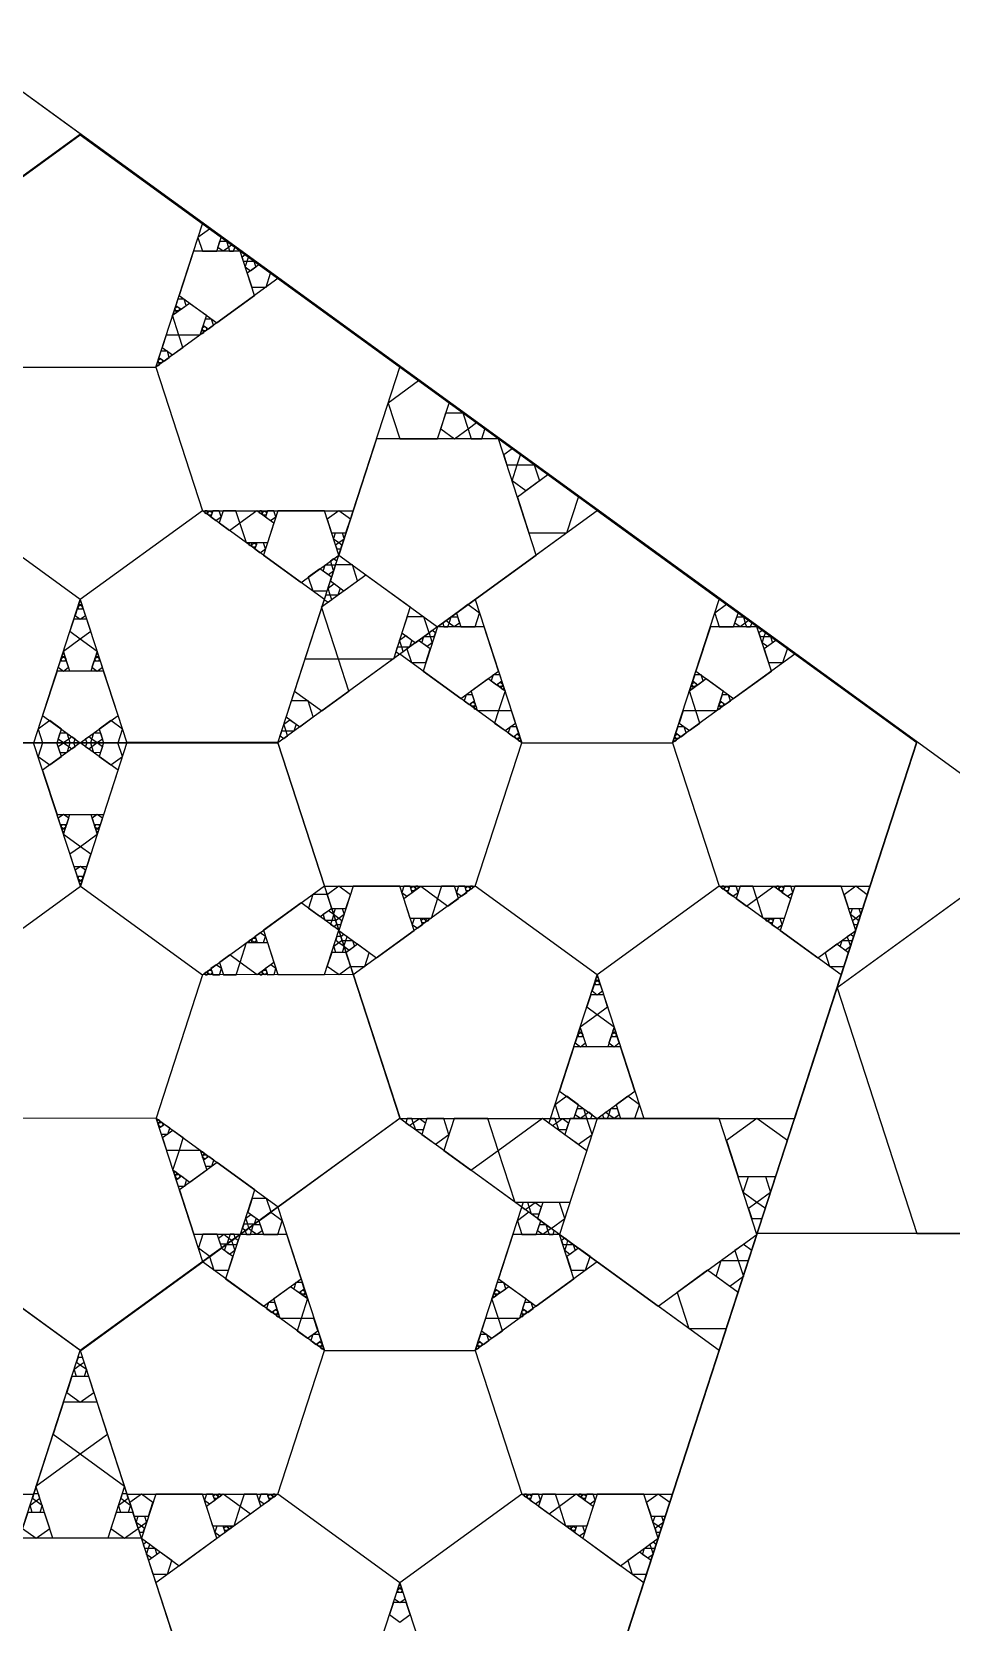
# Model space of a CAD drawing. Header units: inches. Extents: x -578 to 126, y -85 to 118.
# Drawn here: x -261.58 to -246.33, y 54.77 to 81.15 of the extents above; entities that cross this region are included whole.
import ezdxf

# ---------------------------------------------------------------- set-up
doc = ezdxf.new("R2010")
doc.units = ezdxf.units.IN
doc.header["$MEASUREMENT"] = 0
doc.layers.add('drawing', color=7, linetype='Continuous')

msp = doc.modelspace()

# ---------------------------------------------------------------- linework, layer by layer
for points in [[(-260.776, 71.738), (-262.8, 73.209), (-262.027, 75.589), (-259.524, 75.589), (-258.751, 73.209)], [(-257.5, 69.358), (-255.476, 63.128), (-260.776, 59.277), (-266.076, 63.128), (-264.051, 69.358)], [(-254.224, 66.979), (-253.451, 69.358), (-250.949, 69.358), (-250.176, 66.979), (-252.2, 65.508)], [(-260.774, 66.98), (-258.748, 65.511), (-259.518, 63.131), (-262.021, 63.128), (-262.797, 65.507)], [(-256.727, 59.277), (-254.224, 59.277), (-253.451, 56.897), (-255.476, 55.426), (-257.5, 56.897)]]:
    msp.add_lwpolyline(points, close=True)
at = {"layer": 'drawing'}
for points in [[(-283.222, 95.766), (-378.328, 26.668), (-342.001, -85.135), (-224.444, -85.135), (-188.117, 26.668)], [(-260.771, 26.668), (-246.895, 69.373), (-283.222, 95.766), (-319.55, 69.373), (-305.674, 26.668)], [(-260.771, 26.668), (-246.895, 69.373), (-283.222, 95.766), (-319.55, 69.373), (-305.674, 26.668)], [(-260.776, 79.44), (-274.651, 69.358), (-269.351, 53.047), (-252.2, 53.047), (-246.9, 69.358)], [(-269.347, 53.061), (-252.195, 53.061), (-246.895, 69.373), (-260.771, 79.454), (-274.647, 69.373)], [(-257.5, 69.358), (-255.476, 75.589), (-260.776, 79.44), (-266.076, 75.589), (-264.051, 69.358)], [(-257.5, 69.358), (-255.476, 75.589), (-260.776, 79.44), (-266.076, 75.589), (-264.051, 69.358)], [(-259.524, 75.589), (-258.751, 77.969), (-260.776, 79.44), (-262.8, 77.969), (-262.027, 75.589)], [(-258.632, 77.882), (-258.825, 77.742), (-258.751, 77.514), (-258.512, 77.514), (-258.438, 77.742)], [(-258.351, 77.679), (-258.318, 77.577), (-258.405, 77.514), (-258.492, 77.577), (-258.459, 77.679)], [(-258.265, 77.616), (-258.318, 77.577), (-258.298, 77.514), (-258.232, 77.514), (-258.212, 77.577)], [(-257.887, 76.779), (-258.126, 77.514), (-258.899, 77.514), (-259.138, 76.779), (-258.512, 76.325)], [(-257.887, 76.779), (-258.126, 77.514), (-258.899, 77.514), (-259.138, 76.779), (-258.512, 76.325)], [(-258.072, 77.351), (-258.007, 77.351), (-257.986, 77.413), (-258.039, 77.452), (-258.093, 77.413)], [(-258.04, 77.248), (-258.007, 77.351), (-257.899, 77.351), (-257.866, 77.248), (-257.953, 77.185)], [(-258.751, 73.209), (-256.249, 73.209), (-255.476, 75.589), (-257.5, 77.06), (-259.524, 75.589)], [(-257.932, 76.919), (-257.693, 76.919), (-257.62, 77.147), (-257.813, 77.287), (-258.006, 77.147)], [(-258.792, 76.119), (-259.139, 76.119), (-259.246, 76.45), (-258.966, 76.654), (-258.685, 76.45)], [(-259.182, 76.496), (-259.191, 76.524), (-259.221, 76.524), (-259.23, 76.496), (-259.206, 76.479)], [(-259.143, 76.524), (-259.191, 76.524), (-259.206, 76.57), (-259.167, 76.598), (-259.129, 76.57)], [(-259.019, 76.615), (-259.052, 76.716), (-259.158, 76.716), (-259.191, 76.615), (-259.105, 76.553)], [(-258.69, 76.195), (-258.738, 76.195), (-258.753, 76.24), (-258.714, 76.269), (-258.675, 76.24)], [(-258.565, 76.286), (-258.598, 76.387), (-258.705, 76.387), (-258.738, 76.286), (-258.652, 76.223)], [(-259.073, 75.917), (-259.139, 76.119), (-259.352, 76.119), (-259.418, 75.917), (-259.246, 75.792)], [(-258.729, 76.167), (-258.738, 76.195), (-258.767, 76.195), (-258.776, 76.167), (-258.753, 76.15)], [(-259.424, 75.662), (-259.471, 75.662), (-259.486, 75.708), (-259.448, 75.736), (-259.409, 75.708)], [(-259.299, 75.753), (-259.332, 75.854), (-259.438, 75.854), (-259.471, 75.753), (-259.385, 75.69)], [(-259.462, 75.634), (-259.471, 75.662), (-259.501, 75.662), (-259.51, 75.634), (-259.486, 75.617)], [(-255.163, 75.362), (-255.669, 74.994), (-255.476, 74.399), (-254.85, 74.399), (-254.657, 74.994)], [(-254.429, 74.83), (-254.342, 74.563), (-254.569, 74.398), (-254.797, 74.563), (-254.71, 74.83)], [(-254.203, 74.664), (-254.342, 74.563), (-254.289, 74.399), (-254.117, 74.399), (-254.063, 74.563)], [(-253.212, 72.474), (-253.838, 74.399), (-255.862, 74.399), (-256.488, 72.474), (-254.85, 71.284)], [(-253.212, 72.474), (-253.838, 74.399), (-255.862, 74.399), (-256.488, 72.474), (-254.85, 71.284)], [(-253.698, 73.97), (-253.526, 73.97), (-253.473, 74.134), (-253.612, 74.235), (-253.752, 74.134)], [(-253.613, 73.703), (-253.526, 73.97), (-253.245, 73.97), (-253.158, 73.703), (-253.386, 73.538)], [(-253.332, 72.841), (-252.706, 72.841), (-252.513, 73.436), (-253.019, 73.804), (-253.525, 73.436)], [(-262.8, 73.209), (-264.825, 71.738), (-264.051, 69.358), (-261.549, 69.358), (-260.776, 71.738)], [(-260.776, 71.738), (-260.002, 69.358), (-257.5, 69.358), (-256.727, 71.738), (-258.751, 73.209)], [(-258.689, 73.164), (-258.665, 73.181), (-258.674, 73.209), (-258.704, 73.209), (-258.713, 73.181)], [(-258.651, 73.136), (-258.665, 73.181), (-258.627, 73.209), (-258.588, 73.181), (-258.603, 73.136)], [(-258.526, 73.045), (-258.44, 73.108), (-258.472, 73.209), (-258.579, 73.209), (-258.612, 73.108)], [(-258.3, 72.881), (-258.128, 73.007), (-258.194, 73.209), (-258.407, 73.209), (-258.472, 73.007)], [(-258.02, 72.676), (-258.128, 73.007), (-257.847, 73.211), (-257.566, 73.007), (-257.673, 72.676)], [(-257.783, 73.164), (-257.759, 73.181), (-257.768, 73.209), (-257.797, 73.209), (-257.806, 73.181)], [(-257.744, 73.136), (-257.759, 73.181), (-257.72, 73.209), (-257.681, 73.181), (-257.696, 73.136)], [(-257.113, 72.019), (-256.488, 72.474), (-256.727, 73.209), (-257.5, 73.209), (-257.739, 72.474)], [(-257.619, 73.045), (-257.533, 73.108), (-257.566, 73.209), (-257.672, 73.209), (-257.705, 73.108)], [(-255.476, 63.128), (-248.924, 63.128), (-246.9, 69.358), (-252.2, 73.209), (-257.5, 69.358)], [(-255.476, 63.128), (-248.924, 63.128), (-246.9, 69.358), (-252.2, 73.209), (-257.5, 69.358)], [(-256.294, 73.069), (-256.488, 73.209), (-256.681, 73.069), (-256.607, 72.841), (-256.368, 72.841)], [(-250.949, 69.358), (-250.176, 71.738), (-252.2, 73.209), (-254.224, 71.738), (-253.451, 69.358)], [(-256.401, 72.739), (-256.488, 72.676), (-256.575, 72.739), (-256.541, 72.841), (-256.434, 72.841)], [(-257.956, 72.631), (-257.932, 72.648), (-257.941, 72.676), (-257.97, 72.676), (-257.979, 72.648)], [(-257.917, 72.603), (-257.932, 72.648), (-257.893, 72.677), (-257.855, 72.648), (-257.869, 72.603)], [(-257.792, 72.512), (-257.706, 72.575), (-257.739, 72.676), (-257.845, 72.676), (-257.878, 72.575)], [(-256.435, 72.638), (-256.488, 72.676), (-256.541, 72.638), (-256.521, 72.575), (-256.455, 72.575)], [(-256.714, 72.31), (-256.607, 72.31), (-256.574, 72.208), (-256.661, 72.145), (-256.747, 72.208)], [(-256.627, 72.372), (-256.607, 72.31), (-256.541, 72.31), (-256.521, 72.372), (-256.574, 72.411)], [(-256.176, 72.045), (-256.262, 72.31), (-256.541, 72.31), (-256.627, 72.045), (-256.402, 71.881)], [(-256.994, 72.106), (-256.92, 71.879), (-256.681, 71.879), (-256.607, 72.106), (-256.801, 72.247)], [(-255.582, 70.747), (-256.491, 70.747), (-256.772, 71.612), (-256.037, 72.146), (-255.301, 71.612)], [(-256.604, 71.734), (-256.628, 71.807), (-256.705, 71.807), (-256.728, 71.734), (-256.666, 71.689)], [(-256.502, 71.807), (-256.628, 71.807), (-256.666, 71.926), (-256.565, 72), (-256.464, 71.926)], [(-260.862, 71.473), (-260.776, 71.411), (-260.69, 71.473), (-260.722, 71.575), (-260.829, 71.575)], [(-260.814, 71.62), (-260.776, 71.648), (-260.737, 71.62), (-260.752, 71.575), (-260.8, 71.575)], [(-260.799, 71.665), (-260.776, 71.648), (-260.752, 71.665), (-260.761, 71.693), (-260.79, 71.693)], [(-254.224, 71.284), (-254.151, 71.511), (-254.344, 71.652), (-254.537, 71.511), (-254.463, 71.284)], [(-250.056, 71.652), (-250.249, 71.511), (-250.176, 71.284), (-249.937, 71.284), (-249.863, 71.511)], [(-260.948, 71.208), (-260.776, 71.083), (-260.603, 71.208), (-260.669, 71.411), (-260.882, 71.411)], [(-254.989, 71.183), (-255.076, 71.448), (-255.354, 71.448), (-255.441, 71.183), (-255.215, 71.019)], [(-254.077, 71.284), (-254.85, 71.284), (-255.089, 70.548), (-254.463, 70.094), (-253.838, 70.548)], [(-254.077, 71.284), (-254.85, 71.284), (-255.089, 70.548), (-254.463, 70.094), (-253.838, 70.548)], [(-254.678, 71.284), (-254.657, 71.346), (-254.711, 71.385), (-254.764, 71.346), (-254.744, 71.284)], [(-254.571, 71.283), (-254.657, 71.346), (-254.624, 71.449), (-254.517, 71.449), (-254.484, 71.346)], [(-249.311, 70.548), (-249.55, 71.284), (-250.323, 71.284), (-250.562, 70.548), (-249.937, 70.094)], [(-249.311, 70.548), (-249.55, 71.284), (-250.323, 71.284), (-250.562, 70.548), (-249.937, 70.094)], [(-249.776, 71.449), (-249.743, 71.346), (-249.829, 71.283), (-249.916, 71.346), (-249.883, 71.449)], [(-249.689, 71.385), (-249.743, 71.346), (-249.722, 71.284), (-249.656, 71.284), (-249.636, 71.346)], [(-261.057, 70.879), (-260.776, 71.083), (-260.495, 70.879), (-260.602, 70.548), (-260.949, 70.548)], [(-255.316, 70.945), (-255.441, 70.945), (-255.48, 71.064), (-255.378, 71.137), (-255.277, 71.064)], [(-255.356, 70.916), (-255.282, 70.689), (-255.043, 70.689), (-254.969, 70.916), (-255.163, 71.057)], [(-255.076, 71.12), (-254.969, 71.12), (-254.936, 71.018), (-255.023, 70.955), (-255.11, 71.018)], [(-254.989, 71.183), (-254.969, 71.12), (-254.903, 71.12), (-254.883, 71.183), (-254.936, 71.221)], [(-249.497, 71.12), (-249.431, 71.12), (-249.411, 71.183), (-249.464, 71.221), (-249.517, 71.183)], [(-249.464, 71.018), (-249.431, 71.12), (-249.324, 71.12), (-249.29, 71.018), (-249.377, 70.955)], [(-249.357, 70.689), (-249.118, 70.689), (-249.044, 70.916), (-249.237, 71.057), (-249.43, 70.916)], [(-261.142, 70.611), (-261.056, 70.548), (-260.97, 70.611), (-261.003, 70.712), (-261.109, 70.712)], [(-261.094, 70.758), (-261.056, 70.786), (-261.017, 70.758), (-261.032, 70.712), (-261.08, 70.712)], [(-261.08, 70.803), (-261.056, 70.786), (-261.032, 70.803), (-261.041, 70.831), (-261.07, 70.831)], [(-260.582, 70.611), (-260.496, 70.548), (-260.409, 70.611), (-260.442, 70.712), (-260.549, 70.712)], [(-260.534, 70.758), (-260.496, 70.786), (-260.457, 70.758), (-260.472, 70.712), (-260.519, 70.712)], [(-260.519, 70.803), (-260.496, 70.786), (-260.472, 70.803), (-260.481, 70.831), (-260.51, 70.831)], [(-253.451, 69.358), (-255.476, 70.829), (-257.5, 69.358), (-256.727, 66.979), (-254.224, 66.979)], [(-256.319, 70.216), (-256.491, 70.747), (-257.049, 70.747), (-257.221, 70.216), (-256.77, 69.889)], [(-255.417, 70.872), (-255.441, 70.945), (-255.518, 70.945), (-255.542, 70.872), (-255.479, 70.827)], [(-250.176, 66.979), (-247.673, 66.979), (-246.9, 69.358), (-248.924, 70.829), (-250.949, 69.358)], [(-261.401, 69.813), (-260.776, 69.358), (-260.15, 69.813), (-260.389, 70.548), (-261.162, 70.548)], [(-261.401, 69.813), (-260.776, 69.358), (-260.15, 69.813), (-260.389, 70.548), (-261.162, 70.548)], [(-253.817, 70.486), (-253.924, 70.486), (-253.957, 70.385), (-253.871, 70.322), (-253.785, 70.385)], [(-250.443, 70.385), (-250.476, 70.486), (-250.582, 70.486), (-250.615, 70.385), (-250.529, 70.322)], [(-253.729, 70.219), (-253.836, 69.889), (-254.184, 69.889), (-254.291, 70.219), (-254.01, 70.423)], [(-253.77, 70.339), (-253.784, 70.294), (-253.832, 70.294), (-253.847, 70.339), (-253.808, 70.367)], [(-253.755, 70.294), (-253.784, 70.294), (-253.793, 70.266), (-253.77, 70.249), (-253.746, 70.266)], [(-250.216, 69.889), (-250.563, 69.889), (-250.671, 70.219), (-250.39, 70.423), (-250.109, 70.219)], [(-250.607, 70.266), (-250.616, 70.294), (-250.645, 70.294), (-250.654, 70.266), (-250.63, 70.249)], [(-250.568, 70.294), (-250.616, 70.294), (-250.63, 70.339), (-250.592, 70.367), (-250.553, 70.339)], [(-256.91, 69.787), (-256.996, 70.053), (-257.275, 70.053), (-257.361, 69.787), (-257.135, 69.624)], [(-254.271, 70.157), (-254.377, 70.157), (-254.41, 70.055), (-254.324, 69.993), (-254.238, 70.055)], [(-254.223, 70.01), (-254.238, 69.964), (-254.285, 69.964), (-254.3, 70.01), (-254.262, 70.038)], [(-254.208, 69.964), (-254.238, 69.964), (-254.247, 69.936), (-254.223, 69.919), (-254.199, 69.936)], [(-250.153, 69.936), (-250.162, 69.964), (-250.192, 69.964), (-250.201, 69.936), (-250.177, 69.919)], [(-250.114, 69.964), (-250.162, 69.964), (-250.177, 70.01), (-250.138, 70.038), (-250.1, 70.01)], [(-249.99, 70.055), (-250.023, 70.157), (-250.129, 70.157), (-250.162, 70.055), (-250.076, 69.993)], [(-261.282, 69.726), (-261.475, 69.586), (-261.401, 69.358), (-261.162, 69.358), (-261.088, 69.586)], [(-260.15, 69.358), (-260.076, 69.586), (-260.27, 69.726), (-260.463, 69.586), (-260.389, 69.358)], [(-257.236, 69.55), (-257.361, 69.55), (-257.4, 69.669), (-257.299, 69.742), (-257.197, 69.669)], [(-253.623, 69.889), (-253.836, 69.889), (-253.902, 69.686), (-253.73, 69.561), (-253.558, 69.686)], [(-250.498, 69.686), (-250.563, 69.889), (-250.777, 69.889), (-250.842, 69.686), (-250.67, 69.561)], [(-261.001, 69.523), (-260.968, 69.421), (-261.055, 69.358), (-261.142, 69.421), (-261.109, 69.523)], [(-260.915, 69.46), (-260.968, 69.421), (-260.948, 69.358), (-260.882, 69.358), (-260.862, 69.421)], [(-260.603, 69.358), (-260.583, 69.421), (-260.636, 69.46), (-260.69, 69.421), (-260.669, 69.358)], [(-260.496, 69.358), (-260.583, 69.421), (-260.55, 69.523), (-260.443, 69.523), (-260.409, 69.421)], [(-257.337, 69.477), (-257.361, 69.55), (-257.438, 69.55), (-257.462, 69.477), (-257.4, 69.431)], [(-253.537, 69.624), (-253.644, 69.624), (-253.677, 69.522), (-253.591, 69.46), (-253.504, 69.522)], [(-253.489, 69.477), (-253.504, 69.431), (-253.552, 69.431), (-253.567, 69.477), (-253.528, 69.505)], [(-253.475, 69.431), (-253.504, 69.431), (-253.513, 69.404), (-253.49, 69.386), (-253.466, 69.404)], [(-250.887, 69.404), (-250.896, 69.431), (-250.925, 69.431), (-250.934, 69.404), (-250.91, 69.386)], [(-250.848, 69.431), (-250.896, 69.431), (-250.911, 69.477), (-250.872, 69.505), (-250.833, 69.477)], [(-250.723, 69.522), (-250.756, 69.624), (-250.863, 69.624), (-250.896, 69.522), (-250.809, 69.46)], [(-264.052, 69.356), (-266.07, 63.124), (-260.766, 59.278), (-255.47, 63.135), (-257.501, 69.363)], [(-260.774, 66.98), (-261.55, 69.359), (-264.052, 69.356), (-264.823, 66.976), (-262.797, 65.507)], [(-261.402, 69.359), (-261.476, 69.132), (-261.282, 68.992), (-261.089, 69.132), (-261.163, 69.359)], [(-260.15, 68.906), (-260.776, 69.36), (-261.401, 68.905), (-261.162, 68.169), (-260.388, 68.17)], [(-260.15, 68.906), (-260.776, 69.36), (-261.401, 68.905), (-261.162, 68.169), (-260.388, 68.17)], [(-261.056, 69.36), (-260.969, 69.297), (-261.002, 69.195), (-261.109, 69.195), (-261.143, 69.297)], [(-260.949, 69.36), (-260.969, 69.297), (-260.916, 69.258), (-260.862, 69.297), (-260.883, 69.36)], [(-258.748, 65.511), (-256.725, 66.984), (-257.501, 69.363), (-260.003, 69.361), (-260.774, 66.98)], [(-260.637, 69.259), (-260.584, 69.297), (-260.604, 69.36), (-260.67, 69.36), (-260.69, 69.297)], [(-260.55, 69.195), (-260.584, 69.297), (-260.497, 69.361), (-260.41, 69.298), (-260.443, 69.196)], [(-260.27, 68.993), (-260.077, 69.133), (-260.151, 69.36), (-260.39, 69.36), (-260.463, 69.133)], [(-260.969, 68.107), (-261.055, 68.17), (-261.141, 68.107), (-261.108, 68.006), (-261.002, 68.006)], [(-260.494, 67.84), (-260.774, 67.635), (-261.056, 67.839), (-260.949, 68.17), (-260.601, 68.17)], [(-260.409, 68.108), (-260.495, 68.17), (-260.581, 68.107), (-260.548, 68.006), (-260.442, 68.006)], [(-261.016, 67.96), (-261.055, 67.932), (-261.094, 67.96), (-261.079, 68.006), (-261.031, 68.006)], [(-261.031, 67.915), (-261.055, 67.932), (-261.079, 67.915), (-261.07, 67.887), (-261.04, 67.887)], [(-260.456, 67.961), (-260.495, 67.933), (-260.533, 67.961), (-260.519, 68.006), (-260.471, 68.006)], [(-260.471, 67.915), (-260.495, 67.933), (-260.518, 67.915), (-260.509, 67.888), (-260.48, 67.888)], [(-244.751, 67.816), (-248.22, 65.295), (-246.895, 61.217), (-242.607, 61.217), (-241.282, 65.295)], [(-260.602, 67.51), (-260.775, 67.635), (-260.947, 67.51), (-260.881, 67.308), (-260.668, 67.308)], [(-260.688, 67.245), (-260.774, 67.308), (-260.86, 67.245), (-260.827, 67.144), (-260.721, 67.144)], [(-260.735, 67.098), (-260.774, 67.07), (-260.813, 67.098), (-260.798, 67.144), (-260.75, 67.144)], [(-260.75, 67.053), (-260.774, 67.07), (-260.798, 67.053), (-260.789, 67.025), (-260.759, 67.025)], [(-256.679, 66.844), (-256.918, 66.844), (-256.992, 66.616), (-256.798, 66.476), (-256.605, 66.617)], [(-256.294, 66.838), (-256.488, 66.979), (-256.681, 66.838), (-256.607, 66.611), (-256.368, 66.611)], [(-256.249, 66.979), (-256.488, 66.243), (-255.862, 65.789), (-255.237, 66.243), (-255.476, 66.979)], [(-256.249, 66.979), (-256.488, 66.243), (-255.862, 65.789), (-255.237, 66.243), (-255.476, 66.979)], [(-254.224, 66.979), (-256.249, 65.508), (-255.476, 63.128), (-252.973, 63.128), (-252.2, 65.508)], [(-255.41, 66.979), (-255.443, 66.877), (-255.357, 66.815), (-255.27, 66.877), (-255.303, 66.979)], [(-255.129, 66.98), (-254.848, 66.776), (-254.955, 66.446), (-255.302, 66.446), (-255.41, 66.776)], [(-255.256, 66.979), (-255.217, 66.951), (-255.232, 66.905), (-255.279, 66.905), (-255.294, 66.951)], [(-255.208, 66.979), (-255.217, 66.951), (-255.193, 66.933), (-255.169, 66.951), (-255.178, 66.979)], [(-254.782, 66.979), (-254.848, 66.776), (-254.676, 66.651), (-254.503, 66.776), (-254.569, 66.979)], [(-254.503, 66.979), (-254.536, 66.877), (-254.45, 66.815), (-254.364, 66.877), (-254.397, 66.979)], [(-254.349, 66.979), (-254.31, 66.951), (-254.325, 66.905), (-254.373, 66.905), (-254.388, 66.951)], [(-254.301, 66.979), (-254.31, 66.951), (-254.287, 66.933), (-254.263, 66.951), (-254.272, 66.979)], [(-252.2, 65.508), (-251.427, 63.128), (-248.924, 63.128), (-248.151, 65.508), (-250.176, 66.979)], [(-250.113, 66.933), (-250.09, 66.951), (-250.099, 66.979), (-250.128, 66.979), (-250.137, 66.951)], [(-250.075, 66.905), (-250.09, 66.951), (-250.051, 66.979), (-250.012, 66.951), (-250.027, 66.905)], [(-249.95, 66.815), (-249.864, 66.877), (-249.897, 66.979), (-250.003, 66.979), (-250.036, 66.877)], [(-249.724, 66.651), (-249.552, 66.776), (-249.618, 66.979), (-249.831, 66.979), (-249.897, 66.776)], [(-249.445, 66.446), (-249.552, 66.776), (-249.271, 66.98), (-248.99, 66.776), (-249.097, 66.446)], [(-249.207, 66.933), (-249.183, 66.951), (-249.192, 66.979), (-249.222, 66.979), (-249.231, 66.951)], [(-249.168, 66.905), (-249.183, 66.951), (-249.144, 66.979), (-249.106, 66.951), (-249.12, 66.905)], [(-248.538, 65.789), (-247.912, 66.243), (-248.151, 66.979), (-248.924, 66.979), (-249.163, 66.243)], [(-248.538, 65.789), (-247.912, 66.243), (-248.151, 66.979), (-248.924, 66.979), (-249.163, 66.243)], [(-249.043, 66.815), (-248.957, 66.877), (-248.99, 66.979), (-249.097, 66.979), (-249.13, 66.877)], [(-247.719, 66.838), (-247.912, 66.979), (-248.105, 66.838), (-248.032, 66.611), (-247.793, 66.611)], [(-256.723, 65.513), (-256.485, 66.249), (-257.111, 66.703), (-257.736, 66.248), (-257.497, 65.513)], [(-256.723, 65.513), (-256.485, 66.249), (-257.111, 66.703), (-257.736, 66.248), (-257.497, 65.513)], [(-256.571, 66.515), (-256.604, 66.413), (-256.712, 66.413), (-256.745, 66.515), (-256.658, 66.578)], [(-256.401, 66.509), (-256.488, 66.446), (-256.575, 66.509), (-256.541, 66.611), (-256.434, 66.611)], [(-247.825, 66.509), (-247.912, 66.446), (-247.999, 66.509), (-247.966, 66.611), (-247.858, 66.611)], [(-256.539, 66.413), (-256.604, 66.413), (-256.625, 66.35), (-256.571, 66.312), (-256.518, 66.35)], [(-256.435, 66.407), (-256.488, 66.446), (-256.541, 66.407), (-256.521, 66.344), (-256.455, 66.344)], [(-255.237, 66.446), (-255.27, 66.344), (-255.183, 66.282), (-255.097, 66.344), (-255.13, 66.446)], [(-255.082, 66.446), (-255.044, 66.418), (-255.058, 66.372), (-255.106, 66.372), (-255.121, 66.418)], [(-255.035, 66.446), (-255.044, 66.418), (-255.02, 66.401), (-254.996, 66.418), (-255.005, 66.446)], [(-249.38, 66.401), (-249.356, 66.418), (-249.365, 66.446), (-249.395, 66.446), (-249.404, 66.418)], [(-249.341, 66.372), (-249.356, 66.418), (-249.318, 66.446), (-249.279, 66.418), (-249.294, 66.372)], [(-249.217, 66.282), (-249.13, 66.344), (-249.163, 66.446), (-249.27, 66.446), (-249.303, 66.344)], [(-247.859, 66.407), (-247.912, 66.446), (-247.965, 66.407), (-247.945, 66.344), (-247.879, 66.344)], [(-257.843, 65.511), (-258.125, 65.715), (-258.018, 66.045), (-257.67, 66.045), (-257.563, 65.715)], [(-257.938, 66.045), (-257.929, 66.073), (-257.953, 66.09), (-257.977, 66.073), (-257.967, 66.045)], [(-257.89, 66.045), (-257.929, 66.073), (-257.914, 66.118), (-257.867, 66.118), (-257.852, 66.073)], [(-257.736, 66.045), (-257.703, 66.147), (-257.79, 66.209), (-257.876, 66.146), (-257.843, 66.045)], [(-256.572, 65.983), (-256.485, 66.047), (-256.398, 65.984), (-256.431, 65.881), (-256.538, 65.881)], [(-256.538, 66.085), (-256.485, 66.047), (-256.432, 66.085), (-256.452, 66.148), (-256.518, 66.148)], [(-256.435, 66.079), (-256.369, 66.079), (-256.348, 66.142), (-256.402, 66.181), (-256.455, 66.142)], [(-256.402, 65.977), (-256.369, 66.079), (-256.261, 66.079), (-256.228, 65.977), (-256.315, 65.914)], [(-256.294, 65.648), (-256.056, 65.648), (-255.982, 65.875), (-256.175, 66.016), (-256.368, 65.875)], [(-248.418, 65.875), (-248.344, 65.648), (-248.105, 65.648), (-248.032, 65.875), (-248.225, 66.016)], [(-248.138, 66.079), (-248.031, 66.079), (-247.998, 65.977), (-248.085, 65.914), (-248.172, 65.977)], [(-248.052, 66.142), (-248.031, 66.079), (-247.965, 66.079), (-247.945, 66.142), (-247.998, 66.181)], [(-258.19, 65.512), (-258.125, 65.715), (-258.297, 65.84), (-258.469, 65.714), (-258.403, 65.512)], [(-256.678, 65.654), (-256.484, 65.514), (-256.291, 65.654), (-256.365, 65.882), (-256.604, 65.881)], [(-259.518, 63.131), (-257.492, 61.662), (-255.47, 63.135), (-256.245, 65.514), (-258.748, 65.511)], [(-258.671, 65.511), (-258.662, 65.539), (-258.686, 65.556), (-258.709, 65.539), (-258.7, 65.511)], [(-258.623, 65.511), (-258.662, 65.539), (-258.647, 65.585), (-258.599, 65.585), (-258.585, 65.539)], [(-258.469, 65.512), (-258.436, 65.613), (-258.522, 65.675), (-258.609, 65.613), (-258.575, 65.511)], [(-257.764, 65.512), (-257.755, 65.54), (-257.779, 65.557), (-257.803, 65.54), (-257.794, 65.512)], [(-257.717, 65.512), (-257.755, 65.54), (-257.741, 65.586), (-257.693, 65.586), (-257.678, 65.54)], [(-257.562, 65.513), (-257.53, 65.614), (-257.616, 65.676), (-257.702, 65.614), (-257.669, 65.512)], [(-252.224, 65.435), (-252.2, 65.417), (-252.176, 65.435), (-252.185, 65.463), (-252.215, 65.463)], [(-252.372, 64.977), (-252.2, 64.852), (-252.028, 64.977), (-252.093, 65.18), (-252.306, 65.18)], [(-252.286, 65.243), (-252.2, 65.18), (-252.114, 65.243), (-252.147, 65.344), (-252.253, 65.344)], [(-252.239, 65.389), (-252.2, 65.417), (-252.161, 65.389), (-252.176, 65.344), (-252.224, 65.344)], [(-252.481, 64.648), (-252.2, 64.852), (-251.919, 64.648), (-252.026, 64.318), (-252.374, 64.318)], [(-252.566, 64.38), (-252.48, 64.318), (-252.394, 64.38), (-252.427, 64.482), (-252.533, 64.482)], [(-252.519, 64.527), (-252.48, 64.555), (-252.441, 64.527), (-252.456, 64.482), (-252.504, 64.482)], [(-252.504, 64.573), (-252.48, 64.555), (-252.456, 64.573), (-252.465, 64.6), (-252.495, 64.6)], [(-252.006, 64.38), (-251.92, 64.318), (-251.834, 64.38), (-251.867, 64.482), (-251.973, 64.482)], [(-251.959, 64.527), (-251.92, 64.555), (-251.881, 64.527), (-251.896, 64.482), (-251.944, 64.482)], [(-251.944, 64.573), (-251.92, 64.555), (-251.896, 64.573), (-251.905, 64.6), (-251.934, 64.6)], [(-252.826, 63.582), (-252.2, 63.128), (-251.574, 63.582), (-251.813, 64.318), (-252.587, 64.318)], [(-252.706, 63.496), (-252.899, 63.355), (-252.826, 63.128), (-252.587, 63.128), (-252.513, 63.355)], [(-251.574, 63.128), (-251.501, 63.355), (-251.694, 63.496), (-251.887, 63.355), (-251.813, 63.128)], [(-266.076, 63.128), (-271.376, 59.277), (-269.351, 53.047), (-262.8, 53.047), (-260.776, 59.277)], [(-266.076, 63.128), (-271.376, 59.277), (-269.351, 53.047), (-262.8, 53.047), (-260.776, 59.277)], [(-262.021, 63.128), (-262.792, 60.747), (-260.766, 59.278), (-258.743, 60.751), (-259.518, 63.131)], [(-260.776, 59.277), (-258.751, 53.047), (-252.2, 53.047), (-250.176, 59.277), (-255.476, 63.128)], [(-260.776, 59.277), (-258.751, 53.047), (-252.2, 53.047), (-250.176, 59.277), (-255.476, 63.128)], [(-259.495, 63.058), (-259.465, 63.058), (-259.456, 63.085), (-259.48, 63.103), (-259.504, 63.085)], [(-259.48, 63.012), (-259.465, 63.058), (-259.418, 63.058), (-259.403, 63.012), (-259.441, 62.984)], [(-254.224, 59.277), (-253.451, 61.657), (-255.476, 63.128), (-257.5, 61.657), (-256.727, 59.277)], [(-255.313, 63.01), (-255.251, 63.055), (-255.275, 63.128), (-255.351, 63.128), (-255.375, 63.055)], [(-255.212, 62.936), (-255.251, 63.055), (-255.15, 63.128), (-255.048, 63.055), (-255.087, 62.936)], [(-254.885, 62.699), (-254.66, 62.863), (-254.746, 63.128), (-255.025, 63.128), (-255.111, 62.863)], [(-254.295, 62.27), (-253.843, 62.598), (-254.016, 63.128), (-254.573, 63.128), (-254.746, 62.598)], [(-253.562, 61.733), (-253.843, 62.598), (-253.108, 63.132), (-252.372, 62.598), (-252.653, 61.733)], [(-252.94, 63.01), (-252.877, 63.055), (-252.901, 63.128), (-252.978, 63.128), (-253.002, 63.055)], [(-252.839, 62.936), (-252.877, 63.055), (-252.776, 63.128), (-252.675, 63.055), (-252.714, 62.936)], [(-251.188, 60.013), (-249.55, 61.202), (-250.176, 63.128), (-252.2, 63.128), (-252.826, 61.202)], [(-251.188, 60.013), (-249.55, 61.202), (-250.176, 63.128), (-252.2, 63.128), (-252.826, 61.202)], [(-252.512, 62.699), (-252.286, 62.863), (-252.372, 63.128), (-252.651, 63.128), (-252.737, 62.863)], [(-252.426, 63.293), (-252.393, 63.19), (-252.479, 63.127), (-252.566, 63.19), (-252.533, 63.293)], [(-252.339, 63.229), (-252.393, 63.19), (-252.372, 63.128), (-252.306, 63.128), (-252.286, 63.19)], [(-252.028, 63.128), (-252.007, 63.19), (-252.061, 63.229), (-252.114, 63.19), (-252.093, 63.128)], [(-251.92, 63.127), (-252.007, 63.19), (-251.974, 63.293), (-251.867, 63.293), (-251.834, 63.19)], [(-249.044, 62.76), (-249.55, 63.128), (-250.056, 62.76), (-249.863, 62.165), (-249.237, 62.165)], [(-259.432, 62.866), (-259.326, 62.866), (-259.293, 62.967), (-259.379, 63.029), (-259.465, 62.967)], [(-259.346, 62.6), (-259.133, 62.601), (-259.067, 62.803), (-259.239, 62.928), (-259.412, 62.803)], [(-259.24, 62.27), (-259.133, 62.601), (-258.785, 62.601), (-258.678, 62.271), (-258.958, 62.066)], [(-258.761, 62.525), (-258.731, 62.525), (-258.722, 62.553), (-258.746, 62.571), (-258.77, 62.553)], [(-258.891, 61.206), (-258.118, 61.207), (-257.879, 61.942), (-258.505, 62.396), (-259.131, 61.941)], [(-258.891, 61.206), (-258.118, 61.207), (-257.879, 61.942), (-258.505, 62.396), (-259.131, 61.941)], [(-258.746, 62.48), (-258.731, 62.525), (-258.684, 62.526), (-258.669, 62.48), (-258.707, 62.452)], [(-258.698, 62.333), (-258.592, 62.334), (-258.559, 62.435), (-258.645, 62.497), (-258.731, 62.435)], [(-259.214, 62.196), (-259.184, 62.196), (-259.175, 62.224), (-259.199, 62.241), (-259.223, 62.224)], [(-259.199, 62.15), (-259.184, 62.196), (-259.136, 62.196), (-259.122, 62.15), (-259.16, 62.122)], [(-259.151, 62.004), (-259.044, 62.004), (-259.012, 62.105), (-259.098, 62.168), (-259.184, 62.105)], [(-249.323, 61.898), (-249.55, 61.733), (-249.777, 61.898), (-249.69, 62.165), (-249.409, 62.165)], [(-257.612, 61.575), (-257.686, 61.802), (-257.925, 61.802), (-257.998, 61.575), (-257.805, 61.434)], [(-257.891, 61.371), (-257.999, 61.371), (-258.032, 61.473), (-257.945, 61.536), (-257.858, 61.473)], [(-257.5, 61.202), (-257.426, 61.43), (-257.62, 61.57), (-257.813, 61.43), (-257.739, 61.202)], [(-253.332, 61.57), (-253.525, 61.43), (-253.451, 61.202), (-253.212, 61.202), (-253.138, 61.43)], [(-253.393, 61.615), (-253.331, 61.66), (-253.354, 61.733), (-253.431, 61.733), (-253.455, 61.66)], [(-253.292, 61.541), (-253.331, 61.66), (-253.229, 61.733), (-253.128, 61.66), (-253.167, 61.541)], [(-252.965, 61.304), (-252.739, 61.468), (-252.826, 61.733), (-253.104, 61.733), (-253.191, 61.468)], [(-249.41, 61.632), (-249.55, 61.733), (-249.689, 61.632), (-249.636, 61.468), (-249.464, 61.468)], [(-257.978, 61.308), (-257.999, 61.371), (-258.065, 61.371), (-258.085, 61.308), (-258.031, 61.269)], [(-257.953, 61.202), (-257.933, 61.265), (-257.986, 61.304), (-258.039, 61.265), (-258.019, 61.202)], [(-257.846, 61.202), (-257.933, 61.265), (-257.9, 61.367), (-257.792, 61.367), (-257.759, 61.265)], [(-231.382, 48.021), (-235.67, 61.217), (-249.545, 61.217), (-253.833, 48.021), (-242.607, 39.865)], [(-231.382, 48.021), (-235.67, 61.217), (-249.545, 61.217), (-253.833, 48.021), (-242.607, 39.865)], [(-253.051, 61.367), (-253.018, 61.265), (-253.105, 61.202), (-253.192, 61.265), (-253.159, 61.367)], [(-252.965, 61.304), (-253.018, 61.265), (-252.998, 61.202), (-252.932, 61.202), (-252.912, 61.265)], [(-258.743, 61.206), (-258.817, 60.979), (-258.623, 60.838), (-258.43, 60.979), (-258.504, 61.206)], [(-258.632, 60.835), (-258.558, 60.608), (-258.319, 60.608), (-258.245, 60.835), (-258.438, 60.975)], [(-258.397, 61.207), (-258.31, 61.144), (-258.343, 61.042), (-258.451, 61.042), (-258.484, 61.144)], [(-258.352, 61.039), (-258.245, 61.039), (-258.212, 60.937), (-258.298, 60.873), (-258.385, 60.937)], [(-257.352, 61.202), (-258.126, 61.202), (-258.365, 60.467), (-257.739, 60.013), (-257.113, 60.467)], [(-257.352, 61.202), (-258.126, 61.202), (-258.365, 60.467), (-257.739, 60.013), (-257.113, 60.467)], [(-258.29, 61.207), (-258.31, 61.144), (-258.257, 61.105), (-258.204, 61.144), (-258.224, 61.207)], [(-258.265, 61.101), (-258.245, 61.039), (-258.179, 61.039), (-258.159, 61.101), (-258.212, 61.14)], [(-252.587, 60.467), (-252.826, 61.202), (-253.599, 61.202), (-253.838, 60.467), (-253.212, 60.013)], [(-252.587, 60.467), (-252.826, 61.202), (-253.599, 61.202), (-253.838, 60.467), (-253.212, 60.013)], [(-252.772, 61.039), (-252.706, 61.039), (-252.686, 61.101), (-252.739, 61.14), (-252.793, 61.101)], [(-252.74, 60.937), (-252.706, 61.039), (-252.599, 61.039), (-252.566, 60.937), (-252.653, 60.873)], [(-252.632, 60.608), (-252.393, 60.608), (-252.319, 60.835), (-252.513, 60.975), (-252.706, 60.835)], [(-249.915, 60.937), (-249.862, 60.773), (-249.689, 60.773), (-249.636, 60.937), (-249.775, 61.039)], [(-264.051, 56.897), (-261.549, 56.897), (-260.776, 59.277), (-262.8, 60.748), (-264.825, 59.277)], [(-256.727, 59.277), (-258.751, 60.748), (-260.776, 59.277), (-260.002, 56.897), (-257.5, 56.897)], [(-253.451, 56.897), (-250.949, 56.897), (-250.176, 59.277), (-252.2, 60.748), (-254.224, 59.277)], [(-250.143, 60.773), (-249.862, 60.773), (-249.775, 60.506), (-250.002, 60.341), (-250.229, 60.506)], [(-250.875, 60.24), (-250.682, 59.645), (-250.056, 59.645), (-249.863, 60.24), (-250.369, 60.608)], [(-257.005, 60.138), (-257.112, 59.807), (-257.459, 59.807), (-257.567, 60.138), (-257.286, 60.342)], [(-257.093, 60.404), (-257.2, 60.404), (-257.232, 60.303), (-257.146, 60.241), (-257.06, 60.303)], [(-257.045, 60.258), (-257.06, 60.212), (-257.108, 60.212), (-257.123, 60.258), (-257.084, 60.286)], [(-257.031, 60.212), (-257.06, 60.212), (-257.069, 60.184), (-257.045, 60.167), (-257.022, 60.184)], [(-253.492, 59.807), (-253.839, 59.807), (-253.946, 60.138), (-253.665, 60.342), (-253.385, 60.138)], [(-253.882, 60.184), (-253.891, 60.212), (-253.921, 60.212), (-253.93, 60.184), (-253.906, 60.167)], [(-253.843, 60.212), (-253.891, 60.212), (-253.906, 60.258), (-253.867, 60.286), (-253.829, 60.258)], [(-253.719, 60.303), (-253.752, 60.404), (-253.858, 60.404), (-253.891, 60.303), (-253.805, 60.241)], [(-257.546, 60.075), (-257.653, 60.075), (-257.686, 59.974), (-257.6, 59.911), (-257.513, 59.974)], [(-257.498, 59.929), (-257.513, 59.883), (-257.561, 59.883), (-257.576, 59.929), (-257.537, 59.957)], [(-253.39, 59.883), (-253.438, 59.883), (-253.453, 59.929), (-253.414, 59.957), (-253.375, 59.929)], [(-253.265, 59.974), (-253.298, 60.075), (-253.405, 60.075), (-253.438, 59.974), (-253.352, 59.911)], [(-257.484, 59.883), (-257.513, 59.883), (-257.522, 59.855), (-257.499, 59.838), (-257.475, 59.855)], [(-256.899, 59.807), (-257.112, 59.807), (-257.178, 59.605), (-257.006, 59.48), (-256.833, 59.605)], [(-253.773, 59.605), (-253.839, 59.808), (-254.052, 59.808), (-254.118, 59.605), (-253.946, 59.48)], [(-253.429, 59.855), (-253.438, 59.883), (-253.467, 59.883), (-253.476, 59.855), (-253.453, 59.838)], [(-256.813, 59.542), (-256.919, 59.542), (-256.952, 59.441), (-256.866, 59.378), (-256.78, 59.441)], [(-256.765, 59.396), (-256.78, 59.35), (-256.828, 59.35), (-256.842, 59.396), (-256.804, 59.424)], [(-254.124, 59.35), (-254.171, 59.35), (-254.186, 59.396), (-254.147, 59.424), (-254.109, 59.396)], [(-253.999, 59.441), (-254.032, 59.542), (-254.138, 59.542), (-254.171, 59.441), (-254.085, 59.378)], [(-260.838, 59.086), (-260.776, 59.041), (-260.714, 59.086), (-260.737, 59.159), (-260.814, 59.159)], [(-256.75, 59.35), (-256.78, 59.35), (-256.789, 59.322), (-256.765, 59.305), (-256.741, 59.322)], [(-254.162, 59.322), (-254.171, 59.35), (-254.201, 59.35), (-254.21, 59.322), (-254.186, 59.305)], [(-261.001, 58.583), (-260.776, 58.419), (-260.55, 58.583), (-260.636, 58.848), (-260.915, 58.848)], [(-260.877, 58.967), (-260.776, 59.041), (-260.674, 58.967), (-260.713, 58.848), (-260.838, 58.848)], [(-261.227, 57.889), (-260.776, 57.561), (-260.324, 57.889), (-260.497, 58.419), (-261.054, 58.419)], [(-261.511, 57.026), (-260.776, 57.561), (-260.04, 57.026), (-260.321, 56.162), (-261.23, 56.162)], [(-261.61, 56.71), (-261.509, 56.784), (-261.408, 56.71), (-261.446, 56.591), (-261.572, 56.591)], [(-261.571, 56.829), (-261.509, 56.784), (-261.447, 56.829), (-261.471, 56.902), (-261.547, 56.902)], [(-260.144, 56.71), (-260.042, 56.784), (-259.941, 56.71), (-259.98, 56.591), (-260.105, 56.591)], [(-260.104, 56.829), (-260.042, 56.784), (-259.98, 56.829), (-260.004, 56.902), (-260.081, 56.902)], [(-259.57, 56.757), (-259.763, 56.897), (-259.957, 56.757), (-259.883, 56.53), (-259.644, 56.53)], [(-259.524, 56.897), (-259.763, 56.162), (-259.138, 55.707), (-258.512, 56.162), (-258.751, 56.897)], [(-257.5, 56.897), (-259.524, 55.426), (-258.751, 53.047), (-256.249, 53.047), (-255.476, 55.426)], [(-258.685, 56.897), (-258.718, 56.796), (-258.632, 56.733), (-258.546, 56.796), (-258.579, 56.897)], [(-258.404, 56.899), (-258.123, 56.695), (-258.231, 56.364), (-258.578, 56.364), (-258.685, 56.695)], [(-258.531, 56.897), (-258.492, 56.869), (-258.507, 56.824), (-258.555, 56.824), (-258.57, 56.869)], [(-258.483, 56.897), (-258.492, 56.869), (-258.469, 56.852), (-258.445, 56.869), (-258.454, 56.897)], [(-258.058, 56.897), (-258.123, 56.695), (-257.951, 56.569), (-257.779, 56.695), (-257.845, 56.897)], [(-257.779, 56.897), (-257.812, 56.796), (-257.726, 56.733), (-257.639, 56.796), (-257.672, 56.897)], [(-257.625, 56.897), (-257.586, 56.869), (-257.601, 56.824), (-257.648, 56.824), (-257.663, 56.869)], [(-257.577, 56.897), (-257.586, 56.869), (-257.562, 56.852), (-257.538, 56.869), (-257.547, 56.897)], [(-255.476, 55.426), (-254.702, 53.047), (-252.2, 53.047), (-251.427, 55.426), (-253.451, 56.897)], [(-253.389, 56.852), (-253.365, 56.869), (-253.374, 56.897), (-253.404, 56.897), (-253.413, 56.869)], [(-253.351, 56.824), (-253.365, 56.869), (-253.327, 56.897), (-253.288, 56.869), (-253.303, 56.824)], [(-253.226, 56.733), (-253.139, 56.796), (-253.172, 56.897), (-253.279, 56.897), (-253.312, 56.796)], [(-253, 56.569), (-252.828, 56.695), (-252.894, 56.897), (-253.107, 56.897), (-253.172, 56.695)], [(-252.72, 56.364), (-252.828, 56.695), (-252.547, 56.899), (-252.266, 56.695), (-252.373, 56.364)], [(-252.482, 56.852), (-252.459, 56.869), (-252.468, 56.897), (-252.497, 56.897), (-252.506, 56.869)], [(-252.444, 56.824), (-252.459, 56.869), (-252.42, 56.897), (-252.381, 56.869), (-252.396, 56.824)], [(-251.813, 55.707), (-251.188, 56.162), (-251.427, 56.897), (-252.2, 56.897), (-252.439, 56.162)], [(-251.813, 55.707), (-251.188, 56.162), (-251.427, 56.897), (-252.2, 56.897), (-252.439, 56.162)], [(-252.319, 56.733), (-252.233, 56.796), (-252.266, 56.897), (-252.372, 56.897), (-252.405, 56.796)], [(-250.994, 56.757), (-251.188, 56.897), (-251.381, 56.757), (-251.307, 56.53), (-251.068, 56.53)], [(-261.735, 56.326), (-261.509, 56.162), (-261.283, 56.326), (-261.37, 56.591), (-261.648, 56.591)], [(-260.268, 56.326), (-260.042, 56.162), (-259.817, 56.326), (-259.903, 56.591), (-260.182, 56.591)], [(-259.677, 56.427), (-259.763, 56.364), (-259.85, 56.427), (-259.817, 56.53), (-259.71, 56.53)], [(-251.101, 56.427), (-251.188, 56.364), (-251.275, 56.427), (-251.241, 56.53), (-251.134, 56.53)], [(-259.71, 56.326), (-259.763, 56.364), (-259.817, 56.326), (-259.796, 56.263), (-259.731, 56.263)], [(-258.512, 56.364), (-258.545, 56.263), (-258.459, 56.201), (-258.373, 56.263), (-258.406, 56.364)], [(-258.358, 56.365), (-258.319, 56.337), (-258.334, 56.291), (-258.382, 56.291), (-258.397, 56.337)], [(-258.31, 56.364), (-258.319, 56.337), (-258.296, 56.319), (-258.272, 56.337), (-258.281, 56.364)], [(-252.656, 56.319), (-252.632, 56.337), (-252.641, 56.364), (-252.67, 56.364), (-252.679, 56.337)], [(-252.617, 56.291), (-252.632, 56.337), (-252.593, 56.365), (-252.554, 56.337), (-252.569, 56.291)], [(-252.492, 56.201), (-252.406, 56.263), (-252.439, 56.364), (-252.545, 56.364), (-252.578, 56.263)], [(-251.134, 56.326), (-251.188, 56.364), (-251.241, 56.326), (-251.221, 56.263), (-251.155, 56.263)], [(-262.413, 54.236), (-260.776, 53.047), (-259.138, 54.236), (-259.763, 56.162), (-261.788, 56.162)], [(-262.413, 54.236), (-260.776, 53.047), (-259.138, 54.236), (-259.763, 56.162), (-261.788, 56.162)], [(-259.71, 55.998), (-259.644, 55.998), (-259.624, 56.061), (-259.677, 56.099), (-259.731, 56.061)], [(-259.678, 55.896), (-259.644, 55.998), (-259.537, 55.998), (-259.504, 55.896), (-259.591, 55.833)], [(-259.57, 55.567), (-259.331, 55.567), (-259.257, 55.794), (-259.451, 55.935), (-259.644, 55.794)], [(-251.694, 55.794), (-251.62, 55.567), (-251.381, 55.567), (-251.307, 55.794), (-251.501, 55.935)], [(-251.414, 55.998), (-251.307, 55.998), (-251.274, 55.896), (-251.36, 55.833), (-251.447, 55.896)], [(-251.327, 56.061), (-251.307, 55.998), (-251.241, 55.998), (-251.221, 56.061), (-251.274, 56.099)], [(-255.562, 55.161), (-255.476, 55.099), (-255.389, 55.161), (-255.422, 55.263), (-255.529, 55.263)], [(-255.514, 55.308), (-255.476, 55.336), (-255.437, 55.308), (-255.452, 55.263), (-255.499, 55.263)], [(-255.499, 55.353), (-255.476, 55.336), (-255.452, 55.353), (-255.461, 55.381), (-255.49, 55.381)], [(-255.648, 54.896), (-255.476, 54.771), (-255.303, 54.896), (-255.369, 55.099), (-255.582, 55.099)]]:
    msp.add_lwpolyline(points, close=True, dxfattribs=at)

doc.saveas('drawing.dxf')
